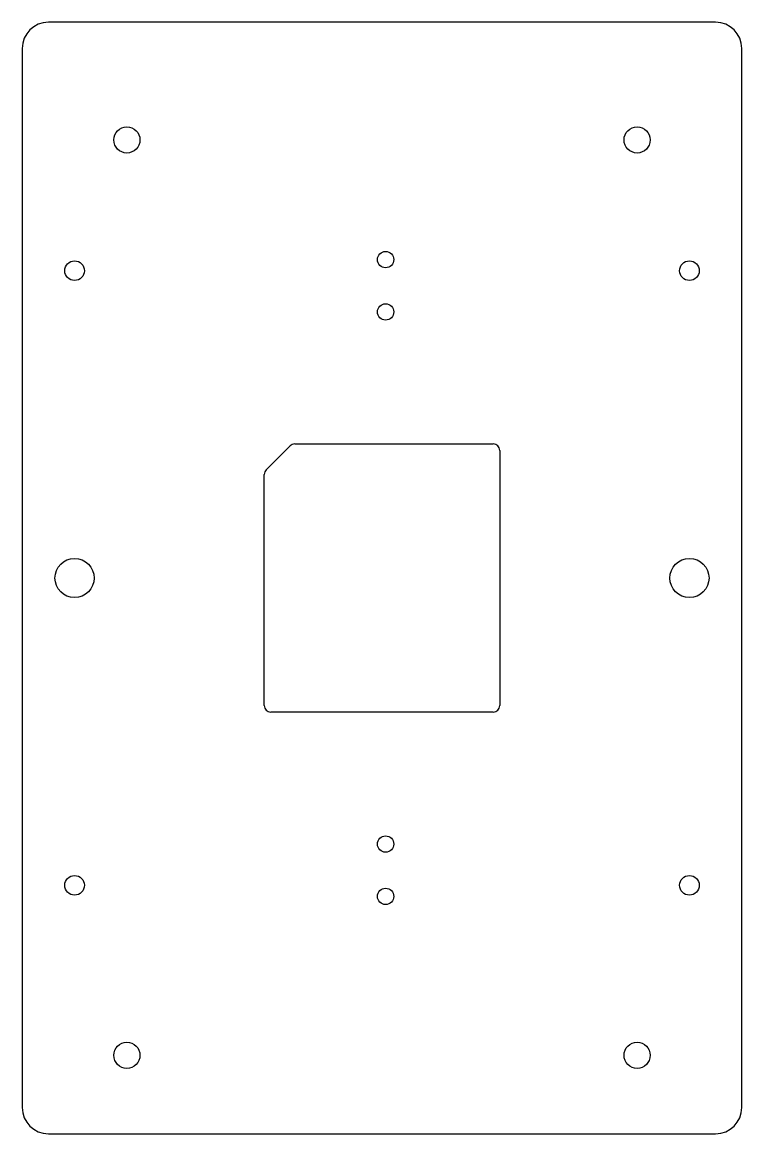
# Model space of a CAD drawing. Header units: millimetres. Extents: x -55 to 55, y -85 to 85.
import ezdxf

# ---------------------------------------------------------------- set-up
doc = ezdxf.new("R2010")
doc.units = ezdxf.units.MM

msp = doc.modelspace()

# ---------------------------------------------------------------- linework, layer by layer
at = {"color": 7, "linetype": 'Continuous', "lineweight": 25}
for p, q in [((51, 85), (-51, 85)), ((-55, 81), (-55, -81)), ((55, -81), (55, 81)), ((-13.34, 20.5), (17, 20.5)), ((-17.71, 16.55), (-14.05, 20.21)), ((18, 19.5), (18, -19.5)), ((-18, -19.5), (-18, 15.84)), ((17, -20.5), (-17, -20.5)), ((-51, -85), (51, -85))]:
    msp.add_line(p, q, dxfattribs=at)
for centre, radius in [((-39, 67), 2), ((39, 67), 2), ((0.55, 48.69), 1.25), ((-47, 47), 1.5), ((47, 47), 1.5), ((0.55, 40.69), 1.25), ((-47, 0), 3), ((47, 0), 3), ((0.55, -40.69), 1.25), ((-47, -47), 1.5), ((47, -47), 1.5), ((0.55, -48.69), 1.25), ((-39, -73), 2), ((39, -73), 2)]:
    msp.add_circle(centre, radius, dxfattribs=at)
for centre, radius, start, end in [((-51, 81), 4, 90, 180), ((51, 81), 4, 0, 90), ((-13.34, 19.5), 1, 90, 135), ((17, 19.5), 1, 0, 90), ((-17, 15.84), 1, 135, 180), ((-17, -19.5), 1, 180, 270), ((17, -19.5), 1, 270, 0), ((-51, -81), 4, 180, 270), ((51, -81), 4, 270, 0)]:
    msp.add_arc(centre, radius, start, end, dxfattribs=at)

doc.saveas('drawing.dxf')
